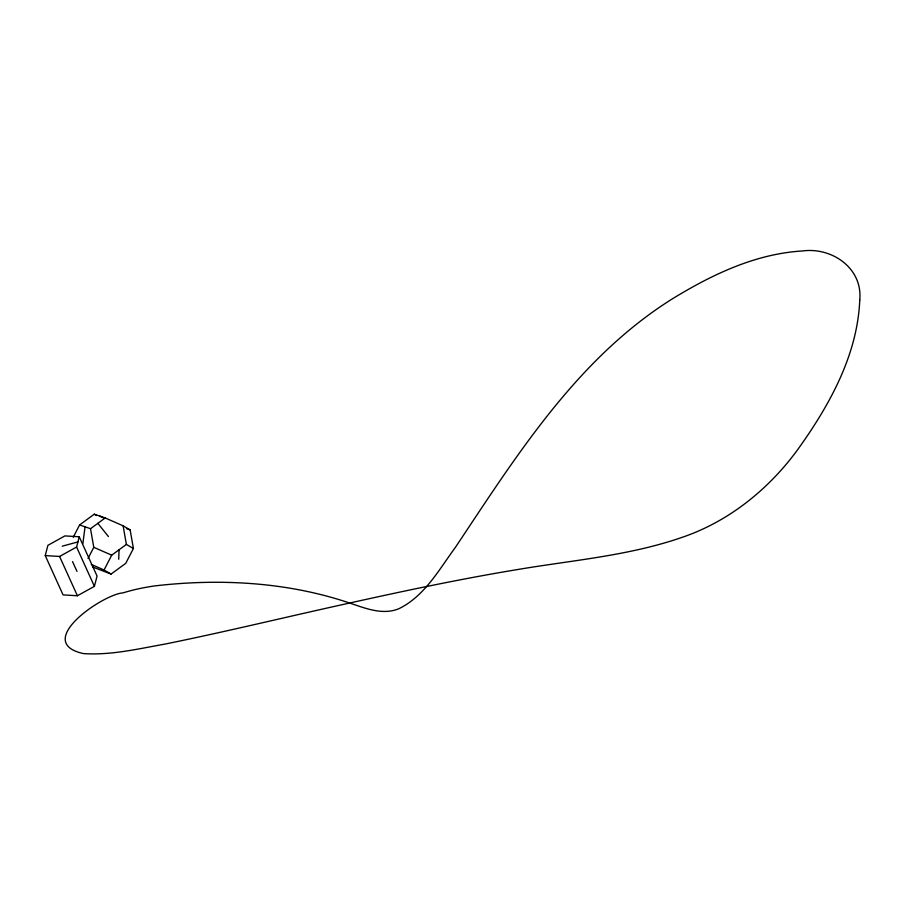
<?xml version="1.0" encoding="UTF-8"?>
<svg xmlns="http://www.w3.org/2000/svg" width="905" height="905" viewBox="0 0 905 905"><rect width="100%" height="100%" fill="white"/><g stroke="black" fill="none" stroke-linecap="round" stroke-linejoin="round"><path stroke-width="1.36" d="M118.736 559.245L119.041 549.788M82.864 543.554L85.059 526.834M45.25 555.602L47.908 545.33L64.9 535.907L79.244 536.778L97.061 576.055L94.403 586.338L77.411 595.75L63.067 594.89L45.25 555.602L59.583 556.462L76.586 547.05L79.244 536.778M73.226 537.31L79.595 524.945L94.267 514.187L105.184 517.954L123.114 525.805L130.139 529.878L133.408 548.487L125.761 563.317L111.089 574.075L92.491 566.937M88.045 558.453L93.781 547.321L90.511 528.712L79.595 524.945M91.258 564.403L104.064 570.003L111.711 555.172L126.383 544.414L123.114 525.805M90.511 528.712L105.184 517.954M62.241 546.19L77.909 541.914M126.508 528.622L130.139 529.878M93.781 547.321L111.711 555.172M99.72 516.065L103.464 517.864M94.267 514.187L96.609 515.545M126.383 544.414L133.408 548.487M104.064 570.003L111.089 574.075M97.842 523.339L108.442 536.563M76.586 547.05L94.403 586.338M72.536 561.575L76.993 571.406M59.583 556.462L77.411 595.75M859.75 300.087C857.454 355.789 828.697 406.65 796.796 450.86C767.825 490.035 728.197 521.789 681.748 537.48C628.59 555.862 572.107 560.263 516.993 569.641C456.425 579.641 396.401 592.583 336.502 605.943C279.509 618.601 222.766 632.346 165.547 643.975C138.476 648.783 111.1 655.446 83.418 653.58C32.275 642.301 103.102 594.076 123.091 592.866A115.569 37.456 0.7 0 1 154.348 585.954C219.315 578.34 286.828 581.881 349.115 602.854C364.851 608.07 382.249 615.457 398.709 608.793C424.547 596.327 439.016 569.618 455.373 547.401C516.257 456.12 576.881 358.866 671.849 299.17C711.432 274.86 755.234 253.773 802.305 250.99C831.797 246.85 862.94 268.197 859.75 300.087"/></g></svg>
